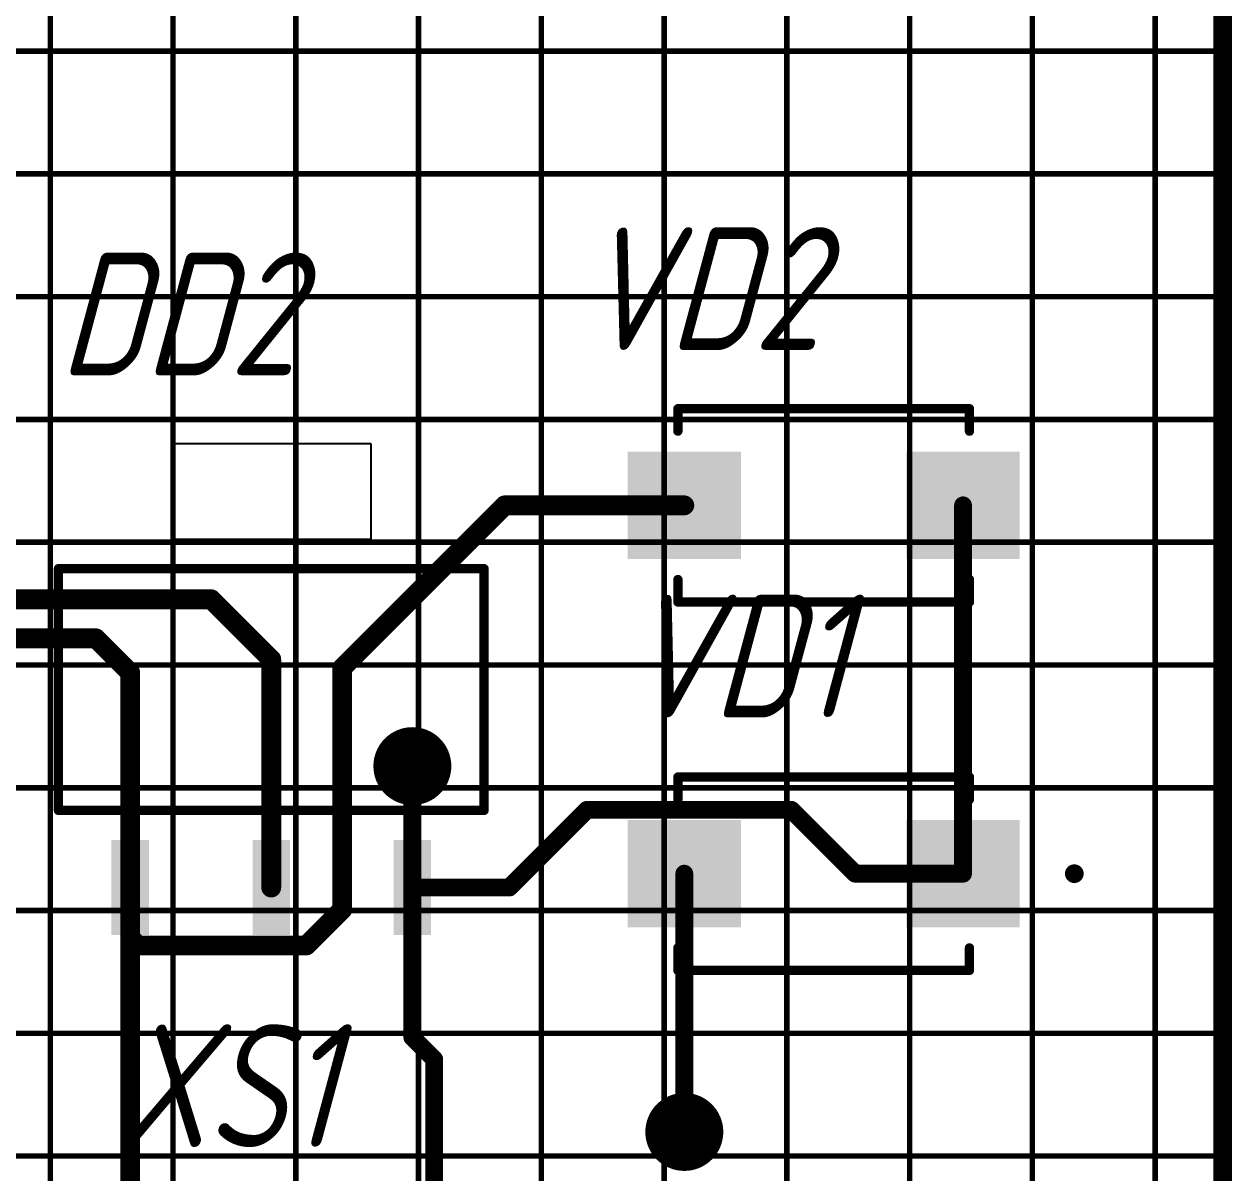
# Model space of a CAD drawing. Header units: millimetres. Extents: x 95 to 923, y 69 to 658.
# Drawn here: x 393.29 to 432.64, y 281.48 to 318.9 of the extents above; entities that cross this region are included whole.
import ezdxf

# ---------------------------------------------------------------- set-up
doc = ezdxf.new("R2010")
doc.units = ezdxf.units.MM
for name, color, linetype in [('Mechanical11', 56, 'Continuous'), ('Mechanical12', 56, 'Continuous'), ('Mechanical7', 56, 'Continuous'), ('Mechanical9', 56, 'Continuous')]:
    doc.layers.add(name, color=color, linetype=linetype)
doc.styles.add('GOST type A', font='', dxfattribs={"height": 0.2})
doc.styles.get('GOST type A').set_extended_font_data('GOST type A', italic=True)

msp = doc.modelspace()

# ---------------------------------------------------------------- hatches: boundary and pattern name
at = {"layer": 'Mechanical12'}
for points in [[(412.952, 301.47), (416.65, 301.47), (416.65, 304.974), (412.952, 304.974)], [(412.952, 301.47), (416.65, 301.47), (416.65, 304.974), (412.952, 304.974)], [(422.034, 301.47), (425.731, 301.47), (425.731, 304.974), (422.034, 304.974)], [(422.034, 301.47), (425.731, 301.47), (425.731, 304.974), (422.034, 304.974)], [(416.65, 292.974), (412.952, 292.974), (412.952, 289.47), (416.65, 289.47)], [(416.65, 292.974), (412.952, 292.974), (412.952, 289.47), (416.65, 289.47)], [(425.731, 292.974), (422.034, 292.974), (422.034, 289.47), (425.731, 289.47)], [(425.731, 292.974), (422.034, 292.974), (422.034, 289.47), (425.731, 289.47)], [(396.135, 289.221), (397.354, 289.221), (397.354, 292.32), (396.135, 292.32)], [(396.135, 289.221), (397.354, 289.221), (397.354, 292.32), (396.135, 292.32)], [(400.732, 289.221), (401.951, 289.221), (401.951, 292.32), (400.732, 292.32)], [(400.732, 289.221), (401.951, 289.221), (401.951, 292.32), (400.732, 292.32)], [(405.33, 289.221), (406.549, 289.221), (406.549, 292.32), (405.33, 292.32)], [(405.33, 289.221), (406.549, 289.221), (406.549, 292.32), (405.33, 292.32)]]:
    msp.add_hatch(color=7, dxfattribs=at).paths.add_polyline_path(points)

# ---------------------------------------------------------------- linework, layer by layer
at = {"layer": 'Mechanical11', "color": 7}
for points, const_width in [([(406.295, 294.726, 1), (405.584, 294.726, 1)], 0.711), ([(405.406, 294.726, 1), (405.761, 294.726, 1)], 0.356), ([(406.117, 294.726, 1), (406.473, 294.726, 1)], 0.356), ([(415.157, 282.809, 1), (414.445, 282.809, 1)], 0.711), ([(414.268, 282.809, 1), (414.623, 282.809, 1)], 0.356), ([(414.979, 282.809, 1), (415.334, 282.809, 1)], 0.356)]:
    msp.add_lwpolyline(points, format="xyb", close=True, dxfattribs=dict(at, const_width=const_width))
at = {"layer": 'Mechanical12', "color": 7}
for p, q in [((404.593, 305.223), (398.091, 305.223)), ((398.091, 305.223), (398.091, 302.124)), ((404.593, 302.124), (404.593, 305.223)), ((398.091, 302.124), (404.593, 302.124))]:
    msp.add_line(p, q, dxfattribs=at)
for points, const_width in [([(432.342, 250.022), (432.342, 611.222)], 0.6), ([(432.342, 250.022), (432.342, 611.222)], 0.6), ([(432.342, 250.022), (432.342, 611.222)], 0.6), ([(432.342, 250.022), (432.342, 611.222)], 0.6), ([(414.592, 305.639), (414.592, 306.371)], 0.305), ([(414.592, 306.371), (424.092, 306.371)], 0.305), ([(424.092, 305.639), (424.092, 306.371)], 0.305), ([(403.654, 297.926), (408.95, 303.222)], 0.646), ([(408.95, 303.222), (414.801, 303.222)], 0.646), ([(423.883, 291.222), (423.883, 303.222)], 0.58), ([(394.408, 293.285), (394.408, 301.159)], 0.305), ([(394.408, 301.159), (408.276, 301.159)], 0.305), ([(408.276, 293.285), (408.276, 301.159)], 0.305), ([(414.592, 300.072), (414.592, 300.805)], 0.305), ([(424.092, 300.072), (424.092, 300.805)], 0.305), ([(387.402, 300.161), (399.387, 300.161)], 0.646), ([(399.387, 300.161), (401.342, 298.207)], 0.646), ([(414.592, 300.072), (424.092, 300.072)], 0.305), ([(376.713, 298.891), (395.627, 298.891)], 0.646), ([(395.627, 298.891), (396.744, 297.774)], 0.646), ([(401.342, 290.77), (401.342, 298.207)], 0.646), ([(396.744, 290.77), (396.744, 297.774)], 0.646), ([(403.654, 290.052), (403.654, 297.926)], 0.646), ([(405.939, 290.77), (405.939, 294.726)], 0.58), ([(414.592, 293.639), (414.592, 294.371)], 0.305), ([(414.592, 294.371), (424.092, 294.371)], 0.305), ([(424.092, 293.639), (424.092, 294.371)], 0.305), ([(409.097, 290.77), (411.63, 293.303)], 0.58), ([(411.63, 293.303), (418.286, 293.303)], 0.58), ([(418.286, 293.303), (420.368, 291.222)], 0.58), ([(394.408, 293.285), (408.276, 293.285)], 0.305), ([(414.801, 282.809), (414.801, 291.222)], 0.58), ([(420.368, 291.222), (423.883, 291.222)], 0.58), ([(396.744, 289.138), (396.744, 290.77)], 0.646), ([(405.939, 285.888), (405.939, 290.77)], 0.58), ([(405.939, 290.77), (409.097, 290.77)], 0.58), ([(402.486, 288.884), (403.654, 290.052)], 0.646), ([(396.744, 278.47), (396.744, 289.138)], 0.646), ([(396.744, 289.138), (396.998, 288.884)], 0.646), ([(396.998, 288.884), (402.486, 288.884)], 0.646), ([(414.592, 288.072), (414.592, 288.805)], 0.305), ([(424.092, 288.072), (424.092, 288.805)], 0.305), ([(414.592, 288.072), (424.092, 288.072)], 0.305), ([(405.939, 285.888), (406.652, 285.175)], 0.58), ([(406.652, 268.331), (406.652, 285.175)], 0.58)]:
    msp.add_lwpolyline(points, dxfattribs=dict(at, const_width=const_width))
for points, const_width in [([(414.516, 306.371, 1), (414.668, 306.371, 1)], 0.152), ([(414.516, 306.371, 1), (414.668, 306.371, 1)], 0.152), ([(424.016, 306.371, 1), (424.168, 306.371, 1)], 0.152), ([(424.016, 306.371, 1), (424.168, 306.371, 1)], 0.152), ([(414.516, 305.639, 1), (414.668, 305.639, 1)], 0.152), ([(424.016, 305.639, 1), (424.168, 305.639, 1)], 0.152), ([(408.788, 303.222, 1), (409.111, 303.222, 1)], 0.323), ([(408.788, 303.222, 1), (409.111, 303.222, 1)], 0.323), ([(411.327, 303.222, 1), (411.022, 303.222, 1)], 0.305), ([(414.639, 303.222, 1), (414.962, 303.222, 1)], 0.323), ([(423.738, 303.222, 1), (424.028, 303.222, 1)], 0.29), ([(410.946, 303.222, 1), (411.098, 303.222, 1)], 0.152), ([(411.251, 303.222, 1), (411.403, 303.222, 1)], 0.152), ([(394.331, 301.159, 1), (394.484, 301.159, 1)], 0.152), ([(394.331, 301.159, 1), (394.484, 301.159, 1)], 0.152), ([(408.2, 301.159, 1), (408.352, 301.159, 1)], 0.152), ([(408.2, 301.159, 1), (408.352, 301.159, 1)], 0.152), ([(414.516, 300.805, 1), (414.668, 300.805, 1)], 0.152), ([(424.016, 300.805, 1), (424.168, 300.805, 1)], 0.152), ([(399.226, 300.161, 1), (399.549, 300.161, 1)], 0.323), ([(399.226, 300.161, 1), (399.549, 300.161, 1)], 0.323), ([(414.516, 300.072, 1), (414.668, 300.072, 1)], 0.152), ([(414.516, 300.072, 1), (414.668, 300.072, 1)], 0.152), ([(424.016, 300.072, 1), (424.168, 300.072, 1)], 0.152), ([(424.016, 300.072, 1), (424.168, 300.072, 1)], 0.152), ([(395.465, 298.891, 1), (395.788, 298.891, 1)], 0.323), ([(395.465, 298.891, 1), (395.788, 298.891, 1)], 0.323), ([(401.18, 298.207, 1), (401.503, 298.207, 1)], 0.323), ([(401.18, 298.207, 1), (401.503, 298.207, 1)], 0.323), ([(396.583, 297.774, 1), (396.906, 297.774, 1)], 0.323), ([(396.583, 297.774, 1), (396.906, 297.774, 1)], 0.323), ([(403.493, 297.926, 1), (403.816, 297.926, 1)], 0.323), ([(403.493, 297.926, 1), (403.816, 297.926, 1)], 0.323), ([(406.93, 294.726, 1), (404.949, 294.726, 1)], 0.559), ([(404.809, 294.726, 1), (405.088, 294.726, 1)], 0.279), ([(405.794, 294.726, 1), (406.084, 294.726, 1)], 0.29), ([(406.79, 294.726, 1), (407.07, 294.726, 1)], 0.279), ([(414.516, 294.371, 1), (414.668, 294.371, 1)], 0.152), ([(414.516, 294.371, 1), (414.668, 294.371, 1)], 0.152), ([(424.016, 294.371, 1), (424.168, 294.371, 1)], 0.152), ([(424.016, 294.371, 1), (424.168, 294.371, 1)], 0.152), ([(411.485, 293.303, 1), (411.775, 293.303, 1)], 0.29), ([(411.485, 293.303, 1), (411.775, 293.303, 1)], 0.29), ([(414.516, 293.639, 1), (414.668, 293.639, 1)], 0.152), ([(418.141, 293.303, 1), (418.431, 293.303, 1)], 0.29), ([(418.141, 293.303, 1), (418.431, 293.303, 1)], 0.29), ([(424.016, 293.639, 1), (424.168, 293.639, 1)], 0.152), ([(394.331, 293.285, 1), (394.484, 293.285, 1)], 0.152), ([(394.331, 293.285, 1), (394.484, 293.285, 1)], 0.152), ([(408.2, 293.285, 1), (408.352, 293.285, 1)], 0.152), ([(408.2, 293.285, 1), (408.352, 293.285, 1)], 0.152), ([(414.656, 291.222, 1), (414.946, 291.222, 1)], 0.29), ([(420.223, 291.222, 1), (420.513, 291.222, 1)], 0.29), ([(420.223, 291.222, 1), (420.513, 291.222, 1)], 0.29), ([(423.738, 291.222, 1), (424.028, 291.222, 1)], 0.29), ([(423.738, 291.222, 1), (424.028, 291.222, 1)], 0.29), ([(427.662, 291.222, 1), (427.357, 291.222, 1)], 0.305), ([(427.281, 291.222, 1), (427.433, 291.222, 1)], 0.152), ([(427.586, 291.222, 1), (427.738, 291.222, 1)], 0.152), ([(396.583, 290.77, 1), (396.906, 290.77, 1)], 0.323), ([(396.583, 290.77, 1), (396.906, 290.77, 1)], 0.323), ([(401.18, 290.77, 1), (401.503, 290.77, 1)], 0.323), ([(405.794, 290.77, 1), (406.084, 290.77, 1)], 0.29), ([(405.794, 290.77, 1), (406.084, 290.77, 1)], 0.29), ([(405.794, 290.77, 1), (406.084, 290.77, 1)], 0.29), ([(408.952, 290.77, 1), (409.242, 290.77, 1)], 0.29), ([(408.952, 290.77, 1), (409.242, 290.77, 1)], 0.29), ([(403.493, 290.052, 1), (403.816, 290.052, 1)], 0.323), ([(403.493, 290.052, 1), (403.816, 290.052, 1)], 0.323), ([(396.583, 289.138, 1), (396.906, 289.138, 1)], 0.323), ([(396.583, 289.138, 1), (396.906, 289.138, 1)], 0.323), ([(396.583, 289.138, 1), (396.906, 289.138, 1)], 0.323), ([(396.837, 288.884, 1), (397.16, 288.884, 1)], 0.323), ([(396.837, 288.884, 1), (397.16, 288.884, 1)], 0.323), ([(402.324, 288.884, 1), (402.647, 288.884, 1)], 0.323), ([(402.324, 288.884, 1), (402.647, 288.884, 1)], 0.323), ([(414.516, 288.805, 1), (414.668, 288.805, 1)], 0.152), ([(424.016, 288.805, 1), (424.168, 288.805, 1)], 0.152), ([(414.516, 288.072, 1), (414.668, 288.072, 1)], 0.152), ([(414.516, 288.072, 1), (414.668, 288.072, 1)], 0.152), ([(424.016, 288.072, 1), (424.168, 288.072, 1)], 0.152), ([(424.016, 288.072, 1), (424.168, 288.072, 1)], 0.152), ([(405.794, 285.888, 1), (406.084, 285.888, 1)], 0.29), ([(405.794, 285.888, 1), (406.084, 285.888, 1)], 0.29), ([(406.507, 285.175, 1), (406.797, 285.175, 1)], 0.29), ([(406.507, 285.175, 1), (406.797, 285.175, 1)], 0.29), ([(415.792, 282.809, 1), (413.81, 282.809, 1)], 0.559), ([(413.671, 282.809, 1), (413.95, 282.809, 1)], 0.279), ([(414.656, 282.809, 1), (414.946, 282.809, 1)], 0.29), ([(415.652, 282.809, 1), (415.931, 282.809, 1)], 0.279)]:
    msp.add_lwpolyline(points, format="xyb", close=True, dxfattribs=dict(at, const_width=const_width))
at = {"layer": 'Mechanical9', "color": 7, "const_width": 0.18}
for points in [[(394.142, 250.022), (394.142, 611.222)], [(398.142, 250.022), (398.142, 611.222)], [(402.142, 250.022), (402.142, 611.222)], [(406.142, 250.022), (406.142, 611.222)], [(410.142, 250.022), (410.142, 611.222)], [(414.142, 250.022), (414.142, 611.222)], [(418.142, 250.022), (418.142, 611.222)], [(422.142, 250.022), (422.142, 611.222)], [(426.142, 250.022), (426.142, 611.222)], [(430.142, 250.022), (430.142, 611.222)], [(432.342, 250.022), (432.342, 611.222)], [(190.142, 318.022), (432.342, 318.022)], [(190.142, 314.022), (432.342, 314.022)], [(190.142, 310.022), (432.342, 310.022)], [(190.142, 306.022), (432.342, 306.022)], [(190.142, 302.022), (432.342, 302.022)], [(190.142, 298.022), (432.342, 298.022)], [(190.142, 294.022), (432.342, 294.022)], [(190.142, 290.022), (432.342, 290.022)], [(190.142, 286.022), (432.342, 286.022)], [(190.142, 282.022), (432.342, 282.022)]]:
    msp.add_lwpolyline(points, dxfattribs=at)
at = {"layer": 'Mechanical9', "color": 7, "const_width": 0.09}
for points in [[(432.297, 318.022, 1), (432.387, 318.022, 1)], [(432.297, 314.022, 1), (432.387, 314.022, 1)], [(432.297, 310.022, 1), (432.387, 310.022, 1)], [(432.297, 306.022, 1), (432.387, 306.022, 1)], [(432.297, 302.022, 1), (432.387, 302.022, 1)], [(432.297, 298.022, 1), (432.387, 298.022, 1)], [(432.297, 294.022, 1), (432.387, 294.022, 1)], [(432.297, 290.022, 1), (432.387, 290.022, 1)], [(432.297, 286.022, 1), (432.387, 286.022, 1)], [(432.297, 282.022, 1), (432.387, 282.022, 1)]]:
    msp.add_lwpolyline(points, format="xyb", close=True, dxfattribs=at)

# ---------------------------------------------------------------- texts
at = {"layer": 'Mechanical7', "color": 7, "style": 'GOST type A'}
for s, p in [('VD2', (411.357, 308.284)), ('DD2', (394.408, 307.458)), ('VD1', (412.798, 296.314)), ('XS1', (396.325, 282.316))]:
    msp.add_text(s, height=4, dxfattribs=at).set_placement(p)

doc.saveas('drawing.dxf')
